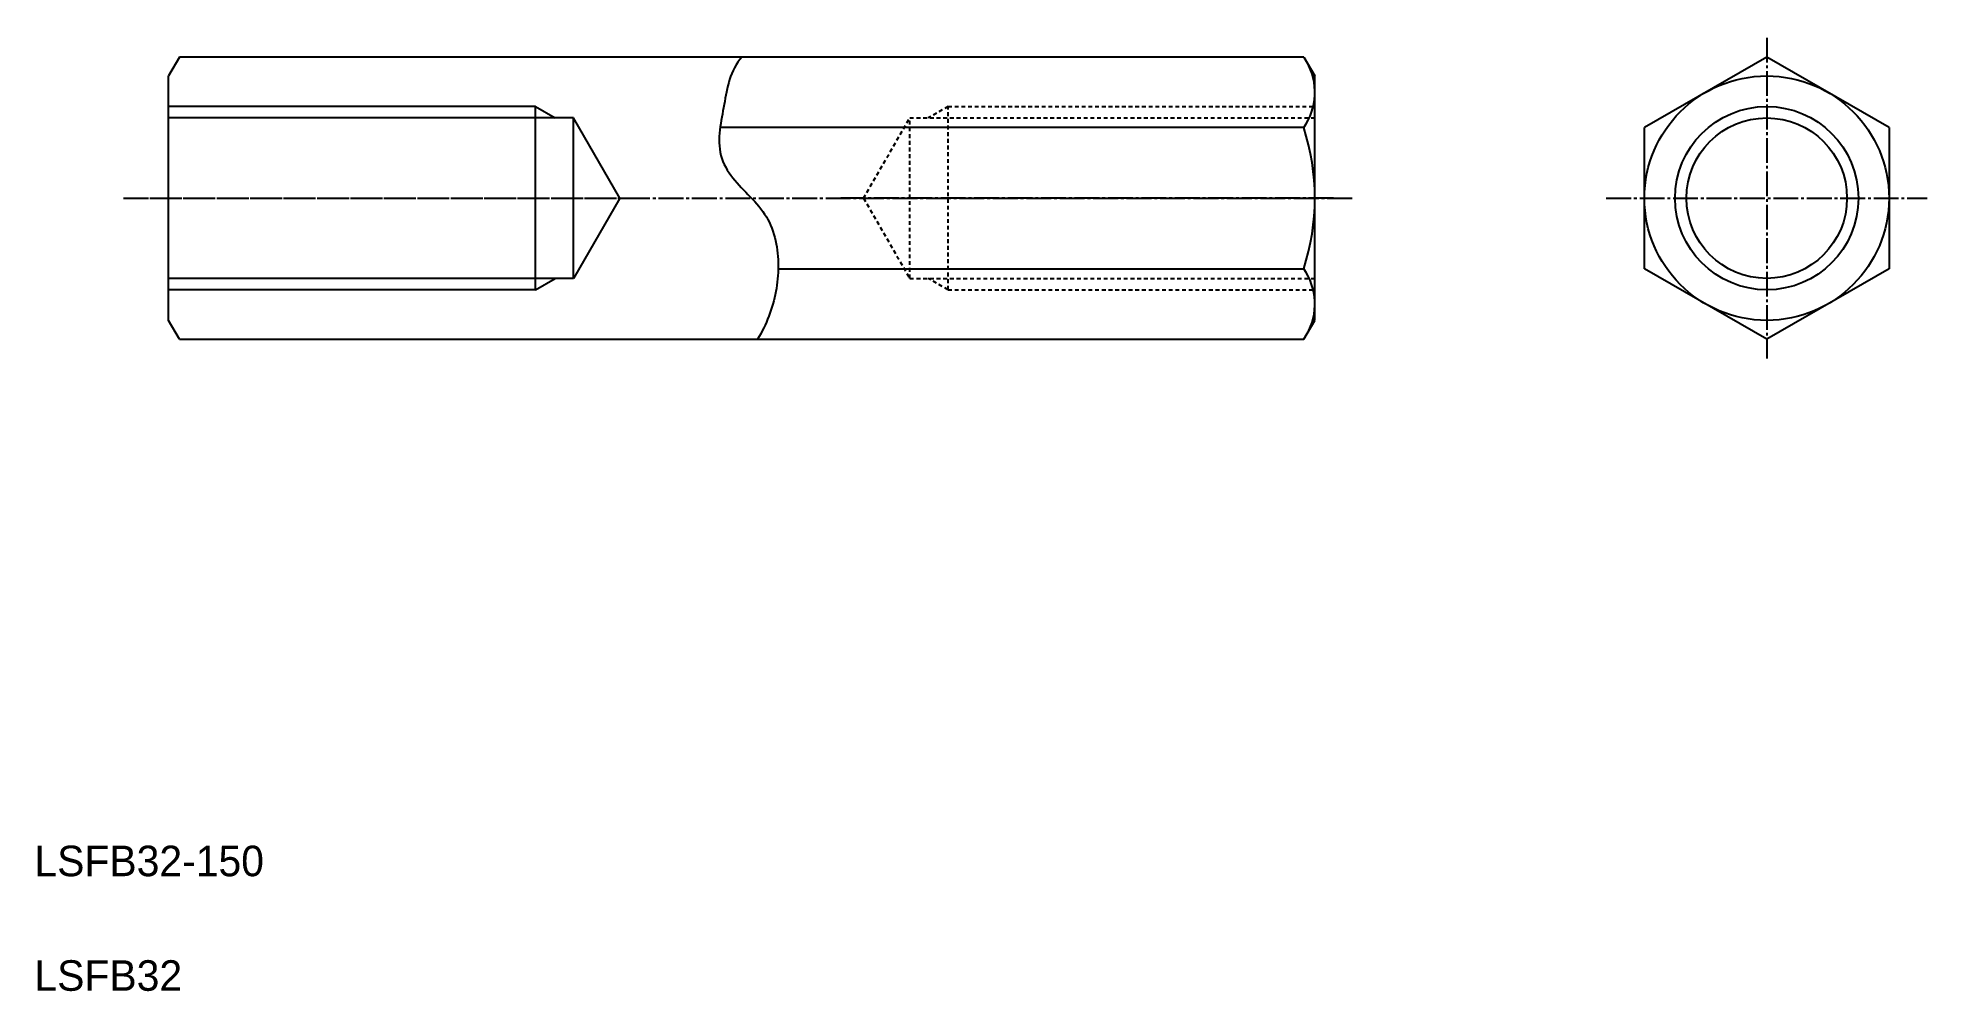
# Model space of a CAD drawing. Extents: x 10 to 258, y 10 to 135.
import ezdxf

# ---------------------------------------------------------------- set-up
doc = ezdxf.new("R2010")
doc.units = 0
doc.header["$LTSCALE"] = 0.25
doc.linetypes.add('CENTER', pattern=[17.5, 13, -1.5, 1.5, -1.5])
doc.linetypes.add('DASHED', pattern=[3.5, 2, -1.5])
doc.layers.get('0').update_dxf_attribs({"linetype": 'CONTINUOUS'})
doc.layers.add('CENTER', color=1, linetype='CENTER')

msp = doc.modelspace()

# ---------------------------------------------------------------- linework, layer by layer
at = {"linetype": 'CONTINUOUS'}
for p, q in [((28.97, 132.24), (27.54, 129.77)), ((176.11, 132.24), (28.97, 132.24)), ((176.11, 132.24), (177.54, 129.77)), ((236.66, 132.24), (220.66, 123)), ((252.66, 123), (236.66, 132.24)), ((27.54, 97.77), (27.54, 129.77)), ((177.54, 97.77), (177.54, 129.77)), ((27.54, 101.77), (27.54, 125.77)), ((80.54, 124.27), (27.54, 124.27)), ((75.54, 101.77), (75.54, 125.77)), ((80.54, 103.27), (80.54, 124.27)), ((86.6, 113.77), (80.54, 124.27)), ((176.07, 123), (99.73, 123)), ((220.66, 104.53), (220.66, 123)), ((252.66, 123), (252.66, 104.53)), ((86.6, 113.77), (80.54, 103.27)), ((107.32, 104.53), (176.07, 104.53)), ((236.66, 95.29), (220.66, 104.53)), ((252.66, 104.53), (236.66, 95.29)), ((80.54, 103.27), (27.54, 103.27)), ((28.97, 95.29), (27.54, 97.77)), ((176.11, 95.29), (177.54, 97.77)), ((28.97, 95.29), (176.11, 95.29))]:
    msp.add_line(p, q, dxfattribs=at)
for p, q in [((244.66, 127.62), (244.66, 127.62)), ((177.54, 101.77), (177.54, 125.77)), ((248.66, 125.31), (248.66, 125.31))]:
    msp.add_line(p, q)
at = {"color": 3, "linetype": 'CONTINUOUS'}
for p, q in [((75.54, 125.77), (27.54, 125.77)), ((75.54, 101.77), (27.54, 101.77))]:
    msp.add_line(p, q, dxfattribs=at)
at = {"color": 3}
for p, q in [((75.54, 125.77), (78.14, 124.27)), ((75.54, 101.77), (78.14, 103.27))]:
    msp.add_line(p, q, dxfattribs=at)
at = {"color": 3, "linetype": 'DASHED'}
for p, q in [((118.47, 113.77), (124.54, 124.27)), ((124.54, 103.27), (124.54, 124.27)), ((124.54, 124.27), (177.54, 124.27)), ((129.54, 125.77), (126.94, 124.27)), ((129.54, 101.77), (129.54, 125.77)), ((129.54, 125.77), (177.54, 125.77)), ((118.47, 113.77), (124.54, 103.27)), ((124.54, 103.27), (177.54, 103.27)), ((129.54, 101.77), (126.94, 103.27)), ((129.54, 101.77), (177.54, 101.77))]:
    msp.add_line(p, q, dxfattribs=at)
at = {"color": 3, "linetype": 'CONTINUOUS'}
msp.add_lwpolyline([(102.54, 132.24, 0.093654), (100.96, 129.3, 0.030677), (100.25, 126.01, 0.015373), (99.68, 122.7, 0.093766), (99.81, 119.36, 0.102169), (101.39, 116.43, 0.025915), (103.66, 113.95, -0.059766), (105.77, 111.34, -0.077321), (106.96, 108.22, -0.053682), (107.32, 104.88, -0.048234), (107.01, 101.54, -0.044346), (106.09, 98.32, -0.042329), (104.63, 95.29)], format="xyb", dxfattribs=at)
at = {"linetype": 'CONTINUOUS'}
msp.add_circle((236.66, 113.77), 16, dxfattribs=at)
at = {"color": 3, "linetype": 'CONTINUOUS'}
msp.add_circle((236.66, 113.77), 12, dxfattribs=at)
msp.add_circle((236.66, 113.77), 10.5)
at = {"linetype": 'CONTINUOUS'}
for centre, radius, start, end in [((169.54, 127.62), 8, 324.7356, 30), ((147.74, 113.77), 29.8, 341.9403, 18.0597), ((169.54, 99.91), 8, 330, 35.2644)]:
    msp.add_arc(centre, radius, start, end, dxfattribs=at)
at = {"layer": 'CENTER', "color": 1, "linetype": 'CENTER'}
for p, q in [((236.66, 134.77), (236.66, 92.77)), ((21.66, 113.77), (182.54, 113.77)), ((25.1, 113.77), (89.58, 113.77)), ((179.97, 113.77), (115.5, 113.77)), ((215.66, 113.77), (257.66, 113.77))]:
    msp.add_line(p, q, dxfattribs=at)

# ---------------------------------------------------------------- texts
for s, p in [('LSFB32-150', (10, 25)), ('LSFB32', (10, 10))]:
    msp.add_text(s, height=4).set_placement(p)

doc.saveas('drawing.dxf')
